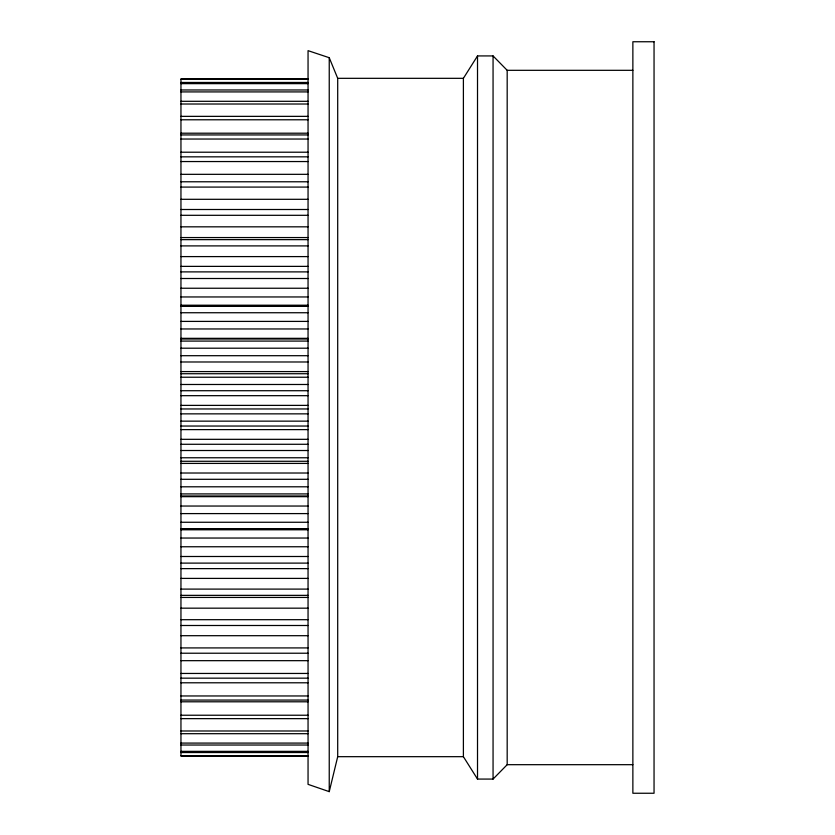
<?xml version="1.0" encoding="UTF-8"?>
<svg xmlns="http://www.w3.org/2000/svg" width="835" height="835" viewBox="0 0 835 835"><rect width="100%" height="100%" fill="white"/><g stroke="black" fill="none" stroke-linecap="round" stroke-linejoin="round"><path stroke-width="1.25" d="M329.24 791.643L337.705 756.677L337.705 78.323L329.24 57.709L308.052 50.653L308.052 784.347L329.24 791.643L329.24 57.709M463.394 78.323L477.516 55.924L493.057 55.924L507.179 70.317L507.179 764.683L493.057 779.076L477.516 779.076L463.394 756.677L463.394 78.323L337.705 78.323M507.179 70.317L632.867 70.317M308.052 78.887L180.955 78.887L180.955 756.113L308.052 756.113M180.955 79.283L308.052 79.283M180.955 82.467L308.052 82.467M180.955 83.646L308.052 83.646M180.955 89.971L308.052 89.971M180.955 91.913L308.052 91.913M180.955 101.306L308.052 101.306M180.955 104.01L308.052 104.01M180.955 116.357L308.052 116.357M180.955 119.781L308.052 119.781M180.955 133.203L308.052 133.203M180.955 134.936L308.052 134.936M180.955 139.038L308.052 139.038M180.955 152.21L308.052 152.21M180.955 156.834L308.052 156.834M180.955 161.552L308.052 161.552M180.955 174.327L308.052 174.327M180.955 181.779L308.052 181.779M180.955 187.082L308.052 187.082M180.955 199.304L308.052 199.304M180.955 209.501L308.052 209.501M180.955 215.305L308.052 215.305M180.955 226.828L308.052 226.828M180.955 237.568L308.052 237.568M180.955 239.645L308.052 239.645M180.955 245.897L308.052 245.897M180.955 256.596L308.052 256.596M180.955 266.375L308.052 266.375M180.955 271.886L308.052 271.886M180.955 278.504L308.052 278.504M180.955 288.242L308.052 288.242M180.955 296.957L308.052 296.957M180.955 305.213L308.052 305.213M180.955 305.829L308.052 305.829M180.955 305.996L308.052 305.996M180.955 312.739L308.052 312.739M180.955 321.402L308.052 321.402M180.955 328.959L308.052 328.959M180.955 338.332L308.052 338.332M180.955 339.01L308.052 339.01M180.955 341.087L308.052 341.087M180.955 348.205L308.052 348.205M180.955 355.7L308.052 355.7M180.955 361.983L308.052 361.983M180.955 371.585L308.052 371.585M180.955 373.725L308.052 373.725M180.955 377.232L308.052 377.232M180.955 384.486L308.052 384.486M180.955 390.717L308.052 390.717M180.955 395.675L308.052 395.675M180.955 405.382L308.052 405.382M180.955 408.962L308.052 408.962M180.955 413.857L308.052 413.857M180.955 421.143L308.052 421.143M180.955 426.038L308.052 426.038M180.955 429.618L308.052 429.618M180.955 439.325L308.052 439.325M180.955 444.283L308.052 444.283M180.955 450.514L308.052 450.514M180.955 457.768L308.052 457.768M180.955 461.275L308.052 461.275M180.955 463.415L308.052 463.415M180.955 473.017L308.052 473.017M180.955 479.3L308.052 479.3M180.955 486.795L308.052 486.795M180.955 493.913L308.052 493.913M180.955 495.99L308.052 495.99M180.955 496.668L308.052 496.668M180.955 506.041L308.052 506.041M180.955 513.598L308.052 513.598M180.955 522.261L308.052 522.261M180.955 529.004L308.052 529.004M180.955 529.171L308.052 529.171M180.955 529.787L308.052 529.787M180.955 538.043L308.052 538.043M180.955 546.758L308.052 546.758M180.955 556.496L308.052 556.496M180.955 563.114L308.052 563.114M180.955 568.625L308.052 568.625M180.955 578.404L308.052 578.404M180.955 589.103L308.052 589.103M180.955 595.355L308.052 595.355M180.955 597.432L308.052 597.432M180.955 608.172L308.052 608.172M180.955 619.695L308.052 619.695M180.955 625.498L308.052 625.498M180.955 635.696L308.052 635.696M180.955 647.918L308.052 647.918M180.955 653.221L308.052 653.221M180.955 660.673L308.052 660.673M180.955 673.448L308.052 673.448M180.955 678.166L308.052 678.166M180.955 682.79L308.052 682.79M180.955 695.962L308.052 695.962M180.955 700.064L308.052 700.064M180.955 701.797L308.052 701.797M180.955 715.23L308.052 715.23M180.955 718.643L308.052 718.643M180.955 730.99L308.052 730.99M180.955 733.694L308.052 733.694M180.955 743.087L308.052 743.087M180.955 745.029L308.052 745.029M180.955 751.354L308.052 751.354M180.955 752.533L308.052 752.533M180.955 755.717L308.052 755.717M337.705 756.677L463.394 756.677M507.179 764.683L632.867 764.683M493.057 55.924L493.057 779.076M477.516 55.924L477.516 779.076M654.045 41.75L632.867 41.75L632.867 793.25L654.045 793.25L654.045 41.75"/></g></svg>
